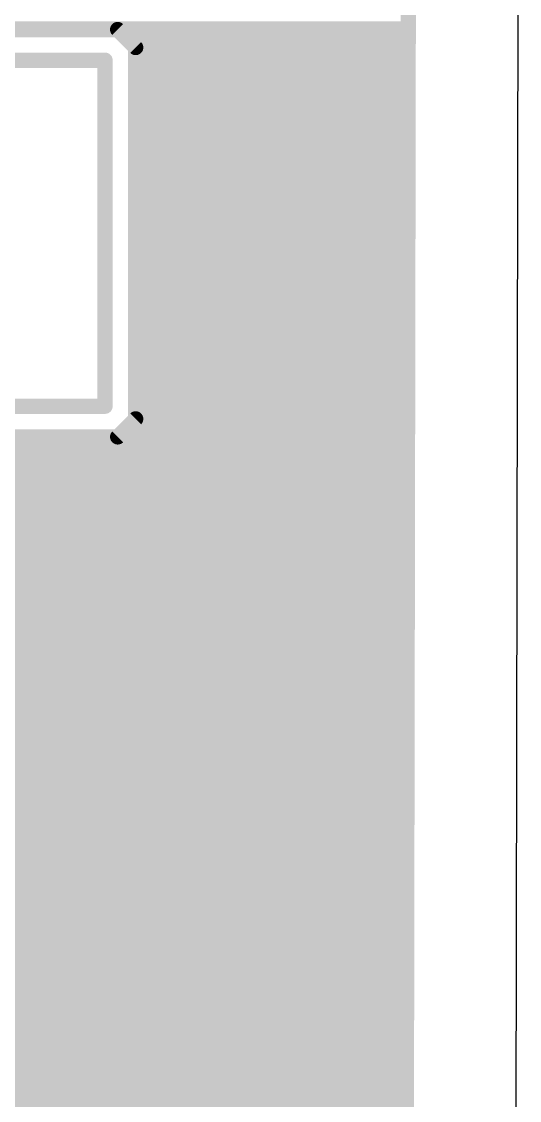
# Model space of a CAD drawing. Extents: x -0.1 to 57, y -0.1 to 41.
# Drawn here: x 52.05 to 57, y 22.42 to 33.14 of the extents above; entities that cross this region are included whole.
import ezdxf

# ---------------------------------------------------------------- set-up
doc = ezdxf.new("R2010")
doc.units = 0
doc.layers.add('16', color=175, linetype='CONTINUOUS')
doc.layers.add('20', color=30, linetype='CONTINUOUS')

msp = doc.modelspace()

# ---------------------------------------------------------------- linework, layer by layer
at = {"layer": '16', "const_width": 0.1524}
for points in [[(55.9059, 39.9078), (55.8397, 1.1265)], [(12.1912, 33.0708), (55.8942, 33.0708)], [(53.0063, 33.0648), (37.9537, 33.0648)], [(53.1848, 32.8863), (53.0063, 33.0648)], [(53.1526, 32.9184), (55.894, 32.9184)], [(53.1848, 29.1937), (53.1848, 32.8863)], [(38.08, 32.76), (52.88, 32.76)], [(52.88, 32.76), (52.88, 29.34)], [(53.1848, 32.766), (55.8937, 32.766)], [(53.1848, 32.6136), (55.8935, 32.6136)], [(53.1848, 32.4612), (55.8932, 32.4612)], [(53.1848, 32.3088), (55.8929, 32.3088)], [(53.1848, 32.1564), (55.8927, 32.1564)], [(53.1848, 32.004), (55.8924, 32.004)], [(53.1848, 31.8516), (55.8922, 31.8516)], [(53.1848, 31.6992), (55.8919, 31.6992)], [(53.1848, 31.5468), (55.8916, 31.5468)], [(53.1848, 31.3944), (55.8914, 31.3944)], [(53.1848, 31.242), (55.8911, 31.242)], [(53.1848, 31.0896), (55.8909, 31.0896)], [(53.1848, 30.9372), (55.8906, 30.9372)], [(53.1848, 30.7848), (55.8903, 30.7848)], [(53.1848, 30.6324), (55.8901, 30.6324)], [(53.1848, 30.48), (55.8898, 30.48)], [(53.1848, 30.3276), (55.8896, 30.3276)], [(53.1848, 30.1752), (55.8893, 30.1752)], [(53.1848, 30.0228), (55.889, 30.0228)], [(53.1848, 29.8704), (55.8888, 29.8704)], [(53.1848, 29.718), (55.8885, 29.718)], [(53.1848, 29.5656), (55.8883, 29.5656)], [(52.88, 29.32), (38.12, 29.32)], [(53.1848, 29.4132), (55.888, 29.4132)], [(53.1848, 29.2608), (55.8877, 29.2608)], [(53.0063, 29.0152), (53.1848, 29.1937)], [(53.0995, 29.1084), (55.8875, 29.1084)], [(38.2463, 29.0152), (53.0063, 29.0152)], [(15.24, 28.956), (55.8872, 28.956)], [(15.24, 28.8036), (55.887, 28.8036)], [(15.24, 28.6512), (55.8867, 28.6512)], [(15.24, 28.4988), (55.8864, 28.4988)], [(15.24, 28.3464), (55.8862, 28.3464)], [(15.24, 28.194), (55.8859, 28.194)], [(15.24, 28.0416), (55.8857, 28.0416)], [(15.24, 27.8892), (55.8854, 27.8892)], [(15.24, 27.7368), (55.8851, 27.7368)], [(15.24, 27.5844), (55.8849, 27.5844)], [(15.24, 27.432), (55.8846, 27.432)], [(15.24, 27.2796), (55.8844, 27.2796)], [(15.24, 27.1272), (55.8841, 27.1272)], [(15.24, 26.9748), (55.8838, 26.9748)], [(15.24, 26.8224), (55.8836, 26.8224)], [(15.24, 26.67), (55.8833, 26.67)], [(15.24, 26.5176), (55.8831, 26.5176)], [(15.24, 26.3652), (55.8828, 26.3652)], [(15.24, 26.2128), (55.8825, 26.2128)], [(15.24, 26.0604), (55.8823, 26.0604)], [(15.24, 25.908), (55.882, 25.908)], [(15.24, 25.7556), (55.8818, 25.7556)], [(15.24, 25.6032), (55.8815, 25.6032)], [(15.24, 25.4508), (55.8812, 25.4508)], [(15.2393, 25.2984), (55.881, 25.2984)], [(15.0869, 25.146), (55.8807, 25.146)], [(14.9345, 24.9936), (55.8805, 24.9936)], [(14.782, 24.8412), (55.8802, 24.8412)], [(14.6296, 24.6888), (55.8799, 24.6888)], [(14.4773, 24.5364), (55.8797, 24.5364)], [(14.3249, 24.384), (55.8794, 24.384)], [(14.1725, 24.2316), (55.8791, 24.2316)], [(14.0201, 24.0792), (55.8789, 24.0792)], [(13.8677, 23.9268), (55.8786, 23.9268)], [(13.7153, 23.7744), (55.8784, 23.7744)], [(13.5629, 23.622), (55.8781, 23.622)], [(13.4105, 23.4696), (55.8778, 23.4696)], [(13.2581, 23.3172), (55.8776, 23.3172)], [(13.1057, 23.1648), (55.8773, 23.1648)], [(12.9533, 23.0124), (55.8771, 23.0124)], [(12.8009, 22.86), (55.8768, 22.86)], [(12.6485, 22.7076), (55.8765, 22.7076)], [(12.4961, 22.5552), (55.8763, 22.5552)], [(11.1462, 22.4028), (55.876, 22.4028)]]:
    msp.add_lwpolyline(points, dxfattribs=at)
at = {"layer": '16', "const_width": 0.0762}
for points in [[(55.8942, 33.0327, 1), (55.8942, 33.1089)], [(53.0332, 33.0917, 1), (52.9793, 33.0379)], [(53.0063, 33.0267, 1), (53.0063, 33.1029)], [(53.1526, 32.9565, 1), (53.1526, 32.8803)], [(53.2229, 32.8863, 1), (53.1467, 32.8863)], [(53.1579, 32.8593, 1), (53.2117, 32.9132)], [(55.894, 32.8803, 1), (55.894, 32.9565)], [(52.9181, 32.76, 1), (52.8419, 32.76)], [(52.88, 32.7219, 1), (52.88, 32.7981)], [(53.1848, 32.8041, 1), (53.1848, 32.7279)], [(55.8937, 32.7279, 1), (55.8937, 32.8041)], [(53.1848, 32.6517, 1), (53.1848, 32.5755)], [(55.8935, 32.5755, 1), (55.8935, 32.6517)], [(53.1848, 32.4993, 1), (53.1848, 32.4231)], [(55.8932, 32.4231, 1), (55.8932, 32.4993)], [(53.1848, 32.3469, 1), (53.1848, 32.2707)], [(55.8929, 32.2707, 1), (55.8929, 32.3469)], [(53.1848, 32.1945, 1), (53.1848, 32.1183)], [(55.8927, 32.1183, 1), (55.8927, 32.1945)], [(53.1848, 32.0421, 1), (53.1848, 31.9659)], [(55.8924, 31.9659, 1), (55.8924, 32.0421)], [(53.1848, 31.8897, 1), (53.1848, 31.8135)], [(55.8922, 31.8135, 1), (55.8922, 31.8897)], [(53.1848, 31.7373, 1), (53.1848, 31.6611)], [(55.8919, 31.6611, 1), (55.8919, 31.7373)], [(53.1848, 31.5849, 1), (53.1848, 31.5087)], [(55.8916, 31.5087, 1), (55.8916, 31.5849)], [(53.1848, 31.4325, 1), (53.1848, 31.3563)], [(55.8914, 31.3563, 1), (55.8914, 31.4325)], [(53.1848, 31.2801, 1), (53.1848, 31.2039)], [(55.8911, 31.2039, 1), (55.8911, 31.2801)], [(53.1848, 31.1277, 1), (53.1848, 31.0515)], [(55.8909, 31.0515, 1), (55.8909, 31.1277)], [(53.1848, 30.9753, 1), (53.1848, 30.8991)], [(55.8906, 30.8991, 1), (55.8906, 30.9753)], [(53.1848, 30.8229, 1), (53.1848, 30.7467)], [(55.8903, 30.7467, 1), (55.8903, 30.8229)], [(53.1848, 30.6705, 1), (53.1848, 30.5943)], [(55.8901, 30.5943, 1), (55.8901, 30.6705)], [(53.1848, 30.5181, 1), (53.1848, 30.4419)], [(55.8898, 30.4419, 1), (55.8898, 30.5181)], [(53.1848, 30.3657, 1), (53.1848, 30.2895)], [(55.8896, 30.2895, 1), (55.8896, 30.3657)], [(53.1848, 30.2133, 1), (53.1848, 30.1371)], [(55.8893, 30.1371, 1), (55.8893, 30.2133)], [(53.1848, 30.0609, 1), (53.1848, 29.9847)], [(55.889, 29.9847, 1), (55.889, 30.0609)], [(53.1848, 29.9085, 1), (53.1848, 29.8323)], [(55.8888, 29.8323, 1), (55.8888, 29.9085)], [(53.1848, 29.7561, 1), (53.1848, 29.6799)], [(55.8885, 29.6799, 1), (55.8885, 29.7561)], [(53.1848, 29.6037, 1), (53.1848, 29.5275)], [(55.8883, 29.5275, 1), (55.8883, 29.6037)], [(52.88, 29.2819, 1), (52.88, 29.3581)], [(53.1848, 29.4513, 1), (53.1848, 29.3751)], [(55.888, 29.3751, 1), (55.888, 29.4513)], [(52.8419, 29.34, 1), (52.9181, 29.34)], [(53.1848, 29.2989, 1), (53.1848, 29.2227)], [(55.8877, 29.2227, 1), (55.8877, 29.2989)], [(53.0995, 29.1465, 1), (53.0995, 29.0703)], [(53.1467, 29.1937, 1), (53.2229, 29.1937)], [(53.2117, 29.1668, 1), (53.1579, 29.2207)], [(55.8875, 29.0703, 1), (55.8875, 29.1465)], [(52.9793, 29.0421, 1), (53.0332, 28.9883)], [(53.0063, 28.9771, 1), (53.0063, 29.0533)], [(55.8872, 28.9179, 1), (55.8872, 28.9941)], [(55.887, 28.7655, 1), (55.887, 28.8417)], [(55.8867, 28.6131, 1), (55.8867, 28.6893)], [(55.8864, 28.4607, 1), (55.8864, 28.5369)], [(55.8862, 28.3083, 1), (55.8862, 28.3845)], [(55.8859, 28.1559, 1), (55.8859, 28.2321)], [(55.8857, 28.0035, 1), (55.8857, 28.0797)], [(55.8854, 27.8511, 1), (55.8854, 27.9273)], [(55.8851, 27.6987, 1), (55.8851, 27.7749)], [(55.8849, 27.5463, 1), (55.8849, 27.6225)], [(55.8846, 27.3939, 1), (55.8846, 27.4701)], [(55.8844, 27.2415, 1), (55.8844, 27.3177)], [(55.8841, 27.0891, 1), (55.8841, 27.1653)], [(55.8838, 26.9367, 1), (55.8838, 27.0129)], [(55.8836, 26.7843, 1), (55.8836, 26.8605)], [(55.8833, 26.6319, 1), (55.8833, 26.7081)], [(55.8831, 26.4795, 1), (55.8831, 26.5557)], [(55.8828, 26.3271, 1), (55.8828, 26.4033)], [(55.8825, 26.1747, 1), (55.8825, 26.2509)], [(55.8823, 26.0223, 1), (55.8823, 26.0985)], [(55.882, 25.8699, 1), (55.882, 25.9461)], [(55.8818, 25.7175, 1), (55.8818, 25.7937)], [(55.8815, 25.5651, 1), (55.8815, 25.6413)], [(55.8812, 25.4127, 1), (55.8812, 25.4889)], [(55.881, 25.2603, 1), (55.881, 25.3365)], [(55.8807, 25.1079, 1), (55.8807, 25.1841)], [(55.8805, 24.9555, 1), (55.8805, 25.0317)], [(55.8802, 24.8031, 1), (55.8802, 24.8793)], [(55.8799, 24.6507, 1), (55.8799, 24.7269)], [(55.8797, 24.4983, 1), (55.8797, 24.5745)], [(55.8794, 24.3459, 1), (55.8794, 24.4221)], [(55.8791, 24.1935, 1), (55.8791, 24.2697)], [(55.8789, 24.0411, 1), (55.8789, 24.1173)], [(55.8786, 23.8887, 1), (55.8786, 23.9649)], [(55.8784, 23.7363, 1), (55.8784, 23.8125)], [(55.8781, 23.5839, 1), (55.8781, 23.6601)], [(55.8778, 23.4315, 1), (55.8778, 23.5077)], [(55.8776, 23.2791, 1), (55.8776, 23.3553)], [(55.8773, 23.1267, 1), (55.8773, 23.2029)], [(55.8771, 22.9743, 1), (55.8771, 23.0505)], [(55.8768, 22.8219, 1), (55.8768, 22.8981)], [(55.8765, 22.6695, 1), (55.8765, 22.7457)], [(55.8763, 22.5171, 1), (55.8763, 22.5933)], [(55.876, 22.3647, 1), (55.876, 22.4409)]]:
    msp.add_lwpolyline(points, format="xyb", dxfattribs=at)
at = {"layer": '20'}
msp.add_line((56.93, 0.035), (57, 41), dxfattribs=at)

doc.saveas('drawing.dxf')
